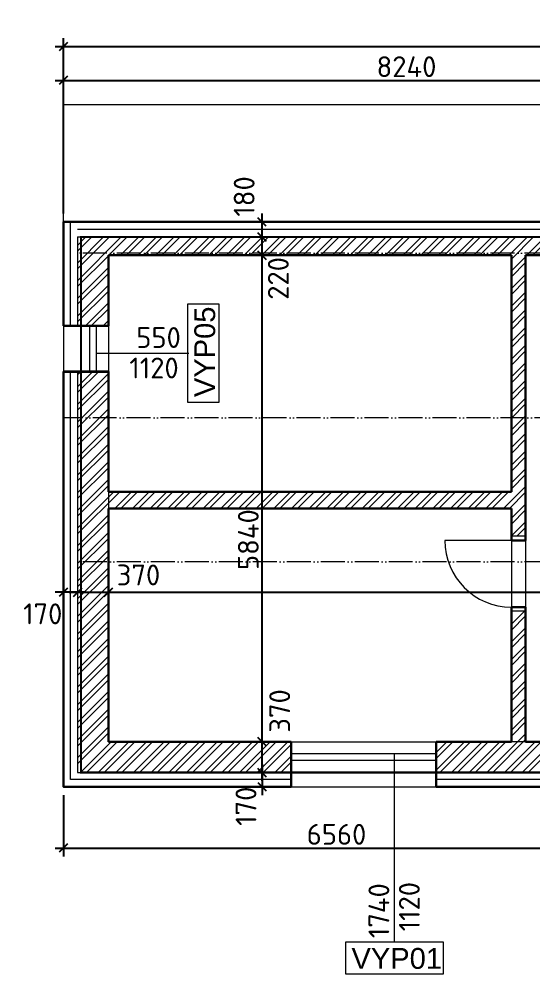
# Model space of a CAD drawing. Header units: millimetres. Extents: x 30012 to 281006, y -63657 to 130824.
# Drawn here: x 48023 to 54205, y -33419 to -21956 of the extents above; entities that cross this region are included whole.
import ezdxf

# ---------------------------------------------------------------- set-up
doc = ezdxf.new("R2010")
doc.units = ezdxf.units.MM
doc.linetypes.add('ACAD_ISO04W100', pattern=[30, 24, -3, 0, -3])
doc.linetypes.add('ACAD_ISO05W100', pattern=[34, 24, -3, 0.5, -3, 0.5, -3])
doc.layers.add('hranice', color=7, linetype='Continuous', true_color=0xf2370d)
for name, color, linetype, lineweight in [('koty', 3, 'Continuous', 9), ('popisy', 2, 'Continuous', 15), ('tenka', 6, 'Continuous', 15), ('tlusta', 1, 'Continuous', 30)]:
    doc.layers.add(name, color=color, linetype=linetype, lineweight=lineweight)
doc.layers.add('srafy', color=7, linetype='Continuous', lineweight=9, true_color=0x8c8c8c)
doc.styles.add('ISOCPEUR', font='isocpeur.ttf')
doc.styles.get("Standard").update_dxf_attribs({"font": 'arial.ttf'})
doc.linetypes.add('BATTING', pattern='A,0.00254,-2.54,[134,ltypeshp.shx,S=2.54,R=0,X=-2.54,Y=0],-5.08,[134,ltypeshp.shx,S=2.54,R=180,X=2.54,Y=0],-2.54', length=10.16254)
doc.dimstyles.new('Mirek 100', dxfattribs={"dimtxt": 250, "dimasz": 100, "dimexe": 100, "dimexo": 100, "dimgap": 40, "dimtad": 1, "dimdec": 0, "dimdsep": 32, "dimtxsty": 'ISOCPEUR', "dimblk": 'OBLIQUE', "dimcen": 100, "dimdle": 100, "dimadec": 0, "dimazin": 0, "dimtfac": 1, "dimtdec": 0, "dimtmove": 2, "dimatfit": 3, "dimldrblk": 'OBLIQUE', "dimfxl": 1, "dimarcsym": 0})

# ---------------------------------------------------------------- blocks, each defined once
blk = doc.blocks.new('_Oblique')
at = {"color": 0, "linetype": 'ByBlock', "lineweight": -2}
blk.add_line((-0.5, -0.5), (0.5, 0.5), dxfattribs=at)
blk = doc.blocks.new('*D406')
at = {"layer": 'Defpoints', "color": 0, "transparency": 16777216}
for p in [(50941, -30631), (51069, -30631), (50941, -31001)]:
    blk.add_point(p, dxfattribs=at)
at = {"layer": 'koty', "color": 0, "lineweight": -2, "transparency": 16777216}
for p, q in [((50941, -31101), (50941, -30531)), ((50969, -30631), (50841, -30631)), ((51041, -31001), (51041, -31001))]:
    blk.add_line(p, q, dxfattribs=at)
at = {"layer": 'koty', "color": 0, "lineweight": -2, "transparency": 16777216, "xscale": 100, "yscale": 100, "zscale": 100}
for p, rotation in [((50941, -30631), 90), ((50941, -31001), 270)]:
    blk.add_blockref('_Oblique', p, dxfattribs=dict(at, rotation=rotation))
at = {"layer": 'koty', "color": 0, "transparency": 16777216, "insert": (51153, -30262), "char_height": 250, "attachment_point": 5, "rotation": 90, "style": 'ISOCPEUR'}
blk.add_mtext('370', dxfattribs=at)
blk = doc.blocks.new('*D423')
at = {"layer": 'Defpoints', "color": 0, "transparency": 16777216}
for p in [(50657, -24791), (50941, -24791), (50941, -30631)]:
    blk.add_point(p, dxfattribs=at)
at = {"layer": 'koty', "color": 0, "lineweight": -2, "transparency": 16777216}
for p, q in [((50941, -30731), (50941, -24691)), ((50757, -24791), (51041, -24791)), ((51041, -30631), (51041, -30631))]:
    blk.add_line(p, q, dxfattribs=at)
at = {"layer": 'koty', "color": 0, "lineweight": -2, "transparency": 16777216, "xscale": 100, "yscale": 100, "zscale": 100}
for p, rotation in [((50941, -24791), 90), ((50941, -30631), 270)]:
    blk.add_blockref('_Oblique', p, dxfattribs=dict(at, rotation=rotation))
at = {"layer": 'koty', "color": 0, "transparency": 16777216, "insert": (50776, -28205), "char_height": 250, "attachment_point": 5, "rotation": 90, "style": 'ISOCPEUR'}
blk.add_mtext('5840', dxfattribs=at)
blk = doc.blocks.new('*D433')
at = {"layer": 'Defpoints', "color": 0, "transparency": 16777216}
for p in [(48555, -31171), (55115, -31541), (55115, -31908)]:
    blk.add_point(p, dxfattribs=at)
at = {"layer": 'koty', "color": 0, "lineweight": -2, "transparency": 16777216}
for p, q in [((48555, -31271), (48555, -32008)), ((55115, -31641), (55115, -32008)), ((48455, -31908), (55215, -31908))]:
    blk.add_line(p, q, dxfattribs=at)
at = {"layer": 'koty', "color": 0, "lineweight": -2, "transparency": 16777216, "xscale": 100, "yscale": 100, "zscale": 100, "rotation": 180}
blk.add_blockref('_Oblique', (48555, -31908), dxfattribs=at)
at = {"layer": 'koty', "color": 0, "lineweight": -2, "transparency": 16777216, "xscale": 100, "yscale": 100, "zscale": 100}
blk.add_blockref('_Oblique', (55115, -31908), dxfattribs=at)
at = {"layer": 'koty', "color": 0, "transparency": 16777216, "insert": (51835, -31743), "char_height": 250, "attachment_point": 5, "style": 'ISOCPEUR'}
blk.add_mtext('6560', dxfattribs=at)
blk = doc.blocks.new('*D438')
at = {"layer": 'Defpoints', "color": 0, "transparency": 16777216}
for p in [(48725, -28837), (49095, -28837), (49095, -28837)]:
    blk.add_point(p, dxfattribs=at)
at = {"layer": 'koty', "color": 0, "lineweight": -2, "transparency": 16777216}
blk.add_line((48625, -28837), (49195, -28837), dxfattribs=at)
at = {"layer": 'koty', "color": 0, "lineweight": -2, "transparency": 16777216, "xscale": 100, "yscale": 100, "zscale": 100, "rotation": 180}
blk.add_blockref('_Oblique', (48725, -28837), dxfattribs=at)
at = {"layer": 'koty', "color": 0, "lineweight": -2, "transparency": 16777216, "xscale": 100, "yscale": 100, "zscale": 100}
blk.add_blockref('_Oblique', (49095, -28837), dxfattribs=at)
at = {"layer": 'koty', "color": 0, "transparency": 16777216, "insert": (49457, -28629), "char_height": 250, "attachment_point": 5, "style": 'ISOCPEUR'}
blk.add_mtext('370', dxfattribs=at)
blk = doc.blocks.new('*D499')
at = {"layer": 'Defpoints', "color": 0, "transparency": 16777216}
for p in [(63395, -28837), (49095, -29008), (63395, -29008)]:
    blk.add_point(p, dxfattribs=at)
at = {"layer": 'koty', "color": 0, "lineweight": -2, "transparency": 16777216}
for p, q in [((49095, -28908), (49095, -28737)), ((63395, -28908), (63395, -28737)), ((48995, -28837), (63495, -28837))]:
    blk.add_line(p, q, dxfattribs=at)
at = {"layer": 'koty', "color": 0, "lineweight": -2, "transparency": 16777216, "xscale": 100, "yscale": 100, "zscale": 100, "rotation": 180}
blk.add_blockref('_Oblique', (49095, -28837), dxfattribs=at)
at = {"layer": 'koty', "color": 0, "lineweight": -2, "transparency": 16777216, "xscale": 100, "yscale": 100, "zscale": 100}
blk.add_blockref('_Oblique', (63395, -28837), dxfattribs=at)
at = {"layer": 'koty', "color": 0, "transparency": 16777216, "insert": (56245, -28672), "char_height": 250, "attachment_point": 5, "style": 'ISOCPEUR'}
blk.add_mtext('14300', dxfattribs=at)
blk = doc.blocks.new('*D509')
at = {"layer": 'Defpoints', "color": 0, "transparency": 16777216}
for p in [(50941, -31001), (50941, -31171), (50941, -31171)]:
    blk.add_point(p, dxfattribs=at)
at = {"layer": 'koty', "color": 0, "lineweight": -2, "transparency": 16777216}
for p, q in [((50941, -30901), (50941, -31271)), ((51041, -31001), (51041, -31001)), ((51041, -31171), (51041, -31171))]:
    blk.add_line(p, q, dxfattribs=at)
at = {"layer": 'koty', "color": 0, "lineweight": -2, "transparency": 16777216, "xscale": 100, "yscale": 100, "zscale": 100}
for p, rotation in [((50941, -31001), 90), ((50941, -31171), 270)]:
    blk.add_blockref('_Oblique', p, dxfattribs=dict(at, rotation=rotation))
at = {"layer": 'koty', "color": 0, "transparency": 16777216, "insert": (50748, -31406), "char_height": 250, "attachment_point": 5, "rotation": 90, "style": 'ISOCPEUR'}
blk.add_mtext('170', dxfattribs=at)
blk = doc.blocks.new('*D510')
at = {"layer": 'Defpoints', "color": 0, "transparency": 16777216}
for p in [(50941, -24571), (50941, -24571), (50941, -24791)]:
    blk.add_point(p, dxfattribs=at)
at = {"layer": 'koty', "color": 0, "lineweight": -2, "transparency": 16777216}
blk.add_line((50941, -24891), (50941, -24471), dxfattribs=at)
at = {"layer": 'koty', "color": 0, "lineweight": -2, "transparency": 16777216, "xscale": 100, "yscale": 100, "zscale": 100}
for p, rotation in [((50941, -24571), 90), ((50941, -24791), 270)]:
    blk.add_blockref('_Oblique', p, dxfattribs=dict(at, rotation=rotation))
at = {"layer": 'koty', "color": 0, "transparency": 16777216, "insert": (51136, -25069), "char_height": 250, "attachment_point": 5, "rotation": 90, "style": 'ISOCPEUR'}
blk.add_mtext('220', dxfattribs=at)
blk = doc.blocks.new('*D511')
at = {"layer": 'Defpoints', "color": 0, "transparency": 16777216}
for p in [(50941, -24391), (50980, -24391), (50941, -24571)]:
    blk.add_point(p, dxfattribs=at)
at = {"layer": 'koty', "color": 0, "lineweight": -2, "transparency": 16777216}
for p, q in [((50941, -24671), (50941, -24291)), ((50880, -24391), (50841, -24391)), ((51041, -24571), (51041, -24571))]:
    blk.add_line(p, q, dxfattribs=at)
at = {"layer": 'koty', "color": 0, "lineweight": -2, "transparency": 16777216, "xscale": 100, "yscale": 100, "zscale": 100}
for p, rotation in [((50941, -24391), 90), ((50941, -24571), 270)]:
    blk.add_blockref('_Oblique', p, dxfattribs=dict(at, rotation=rotation))
at = {"layer": 'koty', "color": 0, "transparency": 16777216, "insert": (50726, -24085), "char_height": 250, "attachment_point": 5, "rotation": 90, "style": 'ISOCPEUR'}
blk.add_mtext('180', dxfattribs=at)
blk = doc.blocks.new('*D513')
at = {"layer": 'Defpoints', "color": 0, "transparency": 16777216}
for p in [(48555, -28837), (48555, -28837), (48725, -28837)]:
    blk.add_point(p, dxfattribs=at)
at = {"layer": 'koty', "color": 0, "lineweight": -2, "transparency": 16777216}
blk.add_line((48825, -28837), (48455, -28837), dxfattribs=at)
at = {"layer": 'koty', "color": 0, "lineweight": -2, "transparency": 16777216, "xscale": 100, "yscale": 100, "zscale": 100, "rotation": 180}
blk.add_blockref('_Oblique', (48555, -28837), dxfattribs=at)
at = {"layer": 'koty', "color": 0, "lineweight": -2, "transparency": 16777216, "xscale": 100, "yscale": 100, "zscale": 100}
blk.add_blockref('_Oblique', (48725, -28837), dxfattribs=at)
at = {"layer": 'koty', "color": 0, "transparency": 16777216, "insert": (48307, -29096), "char_height": 250, "attachment_point": 5, "style": 'ISOCPEUR'}
blk.add_mtext('170', dxfattribs=at)
blk = doc.blocks.new('*D519')
at = {"layer": 'Defpoints', "color": 0, "transparency": 16777216}
for p in [(56795, -22692), (56795, -22981), (48555, -24391)]:
    blk.add_point(p, dxfattribs=at)
at = {"layer": 'koty', "color": 0, "lineweight": -2, "transparency": 16777216}
for p, q in [((48455, -22692), (56895, -22692)), ((48555, -24291), (48555, -22592)), ((56795, -22881), (56795, -22592))]:
    blk.add_line(p, q, dxfattribs=at)
at = {"layer": 'koty', "color": 0, "lineweight": -2, "transparency": 16777216, "xscale": 100, "yscale": 100, "zscale": 100, "rotation": 180}
blk.add_blockref('_Oblique', (48555, -22692), dxfattribs=at)
at = {"layer": 'koty', "color": 0, "lineweight": -2, "transparency": 16777216, "xscale": 100, "yscale": 100, "zscale": 100}
blk.add_blockref('_Oblique', (56795, -22692), dxfattribs=at)
at = {"layer": 'koty', "color": 0, "transparency": 16777216, "insert": (52675, -22527), "char_height": 250, "attachment_point": 5, "style": 'ISOCPEUR'}
blk.add_mtext('8240', dxfattribs=at)
blk = doc.blocks.new('*D526')
at = {"layer": 'Defpoints', "color": 0, "transparency": 16777216}
for p in [(64035, -22285), (48555, -22692), (64035, -22792)]:
    blk.add_point(p, dxfattribs=at)
at = {"layer": 'koty', "color": 0, "lineweight": -2, "transparency": 16777216}
for p, q in [((48555, -22592), (48555, -22185)), ((64035, -22692), (64035, -22185)), ((48455, -22285), (64135, -22285))]:
    blk.add_line(p, q, dxfattribs=at)
at = {"layer": 'koty', "color": 0, "lineweight": -2, "transparency": 16777216, "xscale": 100, "yscale": 100, "zscale": 100, "rotation": 180}
blk.add_blockref('_Oblique', (48555, -22285), dxfattribs=at)
at = {"layer": 'koty', "color": 0, "lineweight": -2, "transparency": 16777216, "xscale": 100, "yscale": 100, "zscale": 100}
blk.add_blockref('_Oblique', (64035, -22285), dxfattribs=at)
at = {"layer": 'koty', "color": 0, "transparency": 16777216, "insert": (56295, -22120), "char_height": 250, "attachment_point": 5, "style": 'ISOCPEUR'}
blk.add_mtext('15480', dxfattribs=at)

msp = doc.modelspace()

# ---------------------------------------------------------------- hatches: boundary and pattern name
at = {"layer": 'srafy', "transparency": 33554687}
h = msp.add_hatch(dxfattribs=at)
h.set_pattern_fill('ZDIVO-OBECNE', color=256, scale=50)
h.set_pattern_definition([(45, (0, 0), (-106.06602, 106.06602), []), (45, (70.71, 0), (-106.06602, 106.06602), [])])
h.paths.add_polyline_path([(49095.3, -24791.1), (53935.3, -24791.1), (53935.3, -25211.1), (54105.3, -25211.1), (54105.3, -24791.1), (55435.3, -24791.1), (55435.3, -25211.1), (55635.3, -25211.1), (55635.3, -24791.1), (57025.3, -24791.1), (57025.3, -25211.1), (57195.3, -25211.1), (57195.3, -23731.1), (56975.3, -23731.1), (56975.3, -24571.1), (48725.3, -24571.1), (48725.3, -25211.1), (49095.3, -25211.1)])
h.paths.add_polyline_path([(49095.3, -25211.1), (48725.3, -25211.1), (48725.3, -25639), (49095.3, -25639)])
h.paths.add_polyline_path([(49095.3, -26189), (48725.3, -26189), (48725.3, -26842.3), (49095.3, -26842.3)])
h.paths.add_polyline_path([(49095.3, -26842.3), (48725.3, -26842.3), (48725.3, -28473.5), (49095.3, -28473.5), (49095.3, -27831.1), (49095.3, -27631.1)])
h.paths.add_polyline_path([(49095.3, -28473.5), (48725.3, -28473.5), (48725.3, -31001.1), (51290.3, -31001.1), (51290.3, -30631.1), (49095.3, -30631.1)])
h.paths.add_polyline_path([(54105.3, -26842.3), (53935.3, -26842.3), (53935.3, -27631.1), (49095.3, -27631.1), (49095.3, -27831.1), (53935.3, -27831.1), (53935.3, -28164.8), (54105.3, -28164.8)])
h.paths.add_polyline_path([(54105.3, -25211.1), (53935.3, -25211.1), (53935.3, -26842.3), (54105.3, -26842.3)])
h.paths.add_polyline_path([(54105.3, -29064.8), (53935.3, -29064.8), (53935.3, -30631.1), (54105.3, -30631.1)], flags=17)
h.paths.add_polyline_path([(55605.3, -28473.5), (55435.3, -28473.5), (55435.3, -29652.9), (55435.3, -30631.1), (54105.3, -30631.1), (53935.3, -30631.1), (53030.3, -30631.1), (53030.3, -31001.1), (55285.3, -31001.1), (55285.3, -31371.1), (56625.3, -31371.1), (56625.3, -31001.1), (55605.3, -31001.1)])
h.paths.add_polyline_path([(56668.2, -28071.1), (56668.2, -27971.1), (55535.3, -27971.1), (55435.3, -27971.1), (55435.3, -28473.5), (55605.3, -28473.5), (55605.3, -28171.1), (56668.2, -28171.1)])
h.paths.add_polyline_path([(59115.2, -28071.1), (59115.2, -27971.1), (57568.2, -27971.1), (57568.2, -28071.1), (57568.2, -28171.1), (58805.3, -28171.1), (58805.3, -28473.5), (59085.3, -28473.5), (59085.3, -28171.1), (59115.2, -28171.1)])
h.paths.add_polyline_path([(59085.3, -28473.5), (58805.3, -28473.5), (58805.3, -31001.1), (57785.3, -31001.1), (57785.3, -31371.1), (59085.3, -31371.1), (59085.3, -31001.1), (60735.3, -31001.1), (60735.3, -30631.1), (59085.3, -30631.1)])
h.paths.add_polyline_path([(63765.3, -28473.5), (62498.6, -28473.5), (62498.6, -28511.1), (63395.3, -28511.1), (63395.3, -30631.1), (61935.3, -30631.1), (61935.3, -31001.1), (63765.3, -31001.1)])
h.paths.add_polyline_path([(63765.3, -26842.3), (63395.3, -26842.3), (63395.3, -28331.1), (62498.6, -28331.1), (62498.6, -28473.5), (63765.3, -28473.5)])
h.paths.add_polyline_path([(61598.6, -28331.1), (60265.3, -28331.1), (60265.3, -26842.3), (60045.3, -26842.3), (60045.3, -27971.1), (60015.2, -27971.1), (60015.2, -28071.1), (60015.2, -28171.1), (60045.3, -28171.1), (60045.3, -28473.5), (61598.6, -28473.5)])
h.paths.add_polyline_path([(60265.3, -25211.1), (60045.3, -25211.1), (60045.3, -26842.3), (60265.3, -26842.3)])
h.paths.add_polyline_path([(63765.3, -26571.1), (63395.3, -26571.1), (63395.3, -26842.3), (63765.3, -26842.3)])
h.paths.add_polyline_path([(63765.3, -25211.1), (63395.3, -25211.1), (63395.3, -25411.1), (63765.3, -25411.1)])
h.paths.add_polyline_path([(63395.3, -24571.1), (60265.3, -24571.1), (60265.3, -23731.1), (60045.3, -23731.1), (60045.3, -25211.1), (60265.3, -25211.1), (60265.3, -24791.1), (63395.3, -24791.1)])
h.paths.add_polyline_path([(63765.3, -24571.1), (63395.3, -24571.1), (63395.3, -24791.1), (63395.3, -25211.1), (63765.3, -25211.1)])
h.paths.add_polyline_path([(60265.3, -23151.1), (56975.3, -23151.1), (56975.3, -23731.1), (57195.3, -23731.1), (57195.3, -23371.1), (58805.3, -23371.1), (58805.3, -23731.1), (59025.3, -23731.1), (59025.3, -23371.1), (60045.3, -23371.1), (60045.3, -23731.1), (60265.3, -23731.1)])
h.paths.add_polyline_path([(55635.3, -25211.1), (55435.3, -25211.1), (55435.3, -26842.3), (59025.3, -26842.3), (59025.3, -25211.1), (58805.3, -25211.1), (58805.3, -26791.1), (57195.3, -26791.1), (57195.3, -25211.1), (57025.3, -25211.1), (57025.3, -25603.4), (57025.3, -26791.1), (56307.6, -26791.1), (56307.6, -25967.5), (55635.3, -25967.5)])
h.paths.add_polyline_path([(55587.4, -26148), (56113.9, -26148), (56113.9, -26692.4), (55587.4, -26692.4)], flags=16)
h.paths.add_polyline_path([(55535.3, -26891.1), (55855.3, -26891.1), (56307.6, -26891.1), (58805.3, -26891.1), (58805.3, -27031), (59025.3, -27031), (59025.3, -26891.1), (59025.3, -26842.3), (55435.3, -26842.3), (55435.3, -27071.1), (55535.3, -27071.1)])

# ---------------------------------------------------------------- linework, layer by layer
at = {"layer": 'hranice', "color": 80, "linetype": 'ACAD_ISO04W100', "ltscale": 20, "true_color": 0x47ff0a, "transparency": 33554687, "const_width": 25}
msp.add_lwpolyline([(48765.3, -24571.1), (56975.3, -24571.1), (56975.3, -23151.1), (60265.3, -23151.1), (60265.3, -24571.1), (63765.3, -24571.1), (63765.3, -31001.1), (59085.3, -31001.1), (59085.3, -31371.1), (55285.3, -31371.1), (55285.3, -31001.1), (48765.3, -31001.1)], close=True, dxfattribs=at)
at = {"layer": 'popisy', "transparency": 33554687}
for points in [[(50427.5, -25378.7), (50046.8, -25378.7), (50046.8, -26554.6), (50427.5, -26554.6), (50427.5, -25378.7)], [(48950.3, -25966.7), (50062.6, -25966.7)], [(52531.9, -33037.9), (52531.9, -30771.1)], [(51943.9, -33037.9), (51943.9, -33418.7), (53119.8, -33418.7), (53119.8, -33037.9), (51943.9, -33037.9)]]:
    msp.add_lwpolyline(points, dxfattribs=at)
at = {"layer": 'srafy', "color": 2, "linetype": 'BATTING', "ltscale": 8, "true_color": 0xf5f906, "transparency": 33554687}
msp.add_line((48725.3, -24476.1), (56880.3, -24476.1), dxfattribs=at)
at = {"layer": 'srafy', "color": 20, "linetype": 'BATTING', "ltscale": 8, "true_color": 0xe74c18, "transparency": 33554687}
for points in [[(48640.3, -25639), (48640.3, -24391.1)], [(51290.3, -31086.1), (48640.3, -31086.1), (48640.3, -26185.7)], [(56625.3, -31456.1), (55200.3, -31456.1), (55200.3, -31086.1), (53030.3, -31086.1)]]:
    msp.add_lwpolyline(points, dxfattribs=at)
at = {"layer": 'tenka', "transparency": 33554687}
msp.add_line((48725.3, -24571.1), (56975.3, -24571.1), dxfattribs=at)
at = {"layer": 'tenka', "linetype": 'ACAD_ISO05W100', "ltscale": 12, "transparency": 33554687}
for p, q in [((63765.3, -24764.6), (48725.3, -24764.6)), ((63765.3, -28473.5), (48725.3, -28473.5))]:
    msp.add_line(p, q, dxfattribs=at)
at = {"layer": 'tenka', "transparency": 33554687}
for points in [[(48555.3, -24391.1), (48555.3, -22981.1), (63935.3, -22981.1), (63935.3, -24571.1)], [(48725.3, -24391.1), (48555.3, -24391.1)], [(48725.3, -24571.1), (48725.3, -24571.1), (48725.3, -25639)], [(48555.3, -25635.7), (48555.3, -26182.4)], [(48870.3, -25639), (48870.3, -26185.7)], [(48950.3, -25639), (48950.3, -26185.7)], [(49095.3, -25639), (49095.3, -26185.7)], [(48725.3, -26185.7), (48725.3, -31001.1)], [(49095.3, -27631.1), (49095.3, -27831.1)], [(54105.3, -28164.8), (53935.3, -28164.8)], [(53935.3, -28214.8), (53135.3, -28214.8)], [(53935.3, -28214.8), (53935.3, -29014.8)], [(54105.3, -28214.8), (54105.3, -29014.8)], [(54105.3, -29064.8), (53935.3, -29064.8)], [(51290.3, -30631.1), (53030.3, -30631.1)], [(54105.3, -30631.1), (53935.3, -30631.1)], [(51290.3, -30771.1), (53030.3, -30771.1)], [(51290.3, -30851.1), (53030.3, -30851.1)], [(48725.3, -31001.1), (51290.3, -31001.1)], [(53030.3, -31001.1), (55285.3, -31001.1), (55285.3, -31371.1), (56625.3, -31371.1)], [(51290.3, -31171.1), (53030.3, -31171.1)]]:
    msp.add_lwpolyline(points, dxfattribs=at)
at = {"layer": 'tenka', "linetype": 'ACAD_ISO05W100', "ltscale": 12, "transparency": 33554687}
msp.add_lwpolyline([(63882.8, -26741.1), (48555.3, -26741.1)], dxfattribs=at)
at = {"layer": 'tenka', "transparency": 33554687}
msp.add_arc((53935.3, -28214.8), 800, 180, 270, dxfattribs=at)
at = {"layer": 'tlusta', "transparency": 33554687}
for p, q in [((49095.3, -24791.1), (53935.3, -24791.1)), ((49095.3, -24791.1), (49095.3, -25639)), ((53935.3, -24791.1), (53935.3, -27631.1)), ((54105.3, -24791.1), (54105.3, -28214.8)), ((54105.3, -24791.1), (55435.3, -24791.1)), ((49095.3, -26185.7), (49095.3, -27631.1)), ((49095.3, -27631.1), (53935.3, -27631.1)), ((49095.3, -27831.1), (49095.3, -30631.1)), ((49095.3, -27831.1), (53935.3, -27831.1)), ((53935.3, -27831.1), (53935.3, -28214.8)), ((53935.3, -29014.8), (53935.3, -30631.1)), ((54105.3, -29014.8), (54105.3, -30631.1)), ((49095.3, -30631.1), (51290.3, -30631.1)), ((53030.3, -30631.1), (53935.3, -30631.1)), ((54105.3, -30631.1), (55435.3, -30631.1))]:
    msp.add_line(p, q, dxfattribs=at)
for points in [[(48555.3, -25639), (48555.3, -24391.1), (56795.3, -24391.1), (56795.3, -22981.1), (60445.3, -22981.1), (60445.3, -24391.1), (63935.3, -24391.1), (63935.3, -25411.1)], [(49095.3, -25639), (48555.3, -25639)], [(49095.3, -26185.7), (48555.3, -26185.7)], [(51290.3, -31171.1), (48555.3, -31171.1), (48555.3, -26185.7)], [(49095.3, -26189), (48555.3, -26189)], [(54105.3, -28214.8), (54105.3, -28164.8)], [(54105.3, -28214.8), (53935.3, -28214.8)], [(54105.3, -29014.8), (53935.3, -29014.8)], [(54105.3, -29064.8), (54105.3, -29014.8)], [(51290.3, -30631.1), (51290.3, -31171.1)], [(53030.3, -30631.1), (53030.3, -31171.1)], [(56625.3, -31541.1), (55115.3, -31541.1), (55115.3, -31171.1), (53030.3, -31171.1)]]:
    msp.add_lwpolyline(points, dxfattribs=at)

# ---------------------------------------------------------------- texts
at = {"layer": 'popisy', "transparency": 33554687}
msp.add_text('VYP05', height=250, rotation=90, dxfattribs=at).set_placement((50377.4, -26493.9))
at = {"layer": 'popisy', "transparency": 33554687, "style": 'ISOCPEUR'}
for s, p in [('550', (49430.5, -25903.6)), ('1120', (49347.3, -26269.1))]:
    msp.add_text(s, height=250, dxfattribs=at).set_placement(p)
for s, p in [('1740', (52468.7, -32989.3)), ('1120', (52834.3, -32907.3))]:
    msp.add_text(s, height=250, rotation=90, dxfattribs=at).set_placement(p)
at = {"layer": 'popisy', "transparency": 33554687}
msp.add_text('VYP01', height=250, dxfattribs=at).set_placement((52014.7, -33357.7))

# ---------------------------------------------------------------- dimensions: what is measured, and where the dimension line sits
at = {"layer": 'koty', "transparency": 33554687}
for base, p1, p2, picture, middle in [((64035.3, -22284.7), (48555.3, -22691.8), (64035.3, -22791.8), '*D526', (56295.3, -22119.7)), ((56795.3, -22691.8), (48555.3, -24391.1), (56795.3, -22981.1), '*D519', (52675.3, -22526.8)), ((63395.3, -28836.8), (49095.3, -29007.8), (63395.3, -29007.8), '*D499', (56245.3, -28671.8)), ((55115.3, -31908.3), (48555.3, -31171.1), (55115.3, -31541.1), '*D433', (51835.3, -31743.3))]:
    dim = msp.add_linear_dim(base=base, p1=p1, p2=p2, dimstyle='Mirek 100', dxfattribs=at)
    dim.commit()
    dim.dimension.update_dxf_attribs({"geometry": picture, "text_midpoint": middle})
for base, p1, p2, picture, middle in [((50940.8, -24391.1), (50940.8, -24571.1), (50979.8, -24391.1), '*D511', (50725.8, -24084.7)), ((50940.8, -24571.1), (50940.8, -24791.1), (50940.8, -24571.1), '*D510', (51136.4, -25069.4)), ((50940.8, -24791.1), (50940.8, -30631.1), (50656.7, -24791.1), '*D423', (50775.8, -28205.1)), ((50940.8, -30631.1), (50940.8, -31001.1), (51068.6, -30631.1), '*D406', (51153.5, -30262.1)), ((50940.8, -31171.1), (50940.8, -31001.1), (50940.8, -31171.1), '*D509', (50747.6, -31405.8))]:
    dim = msp.add_linear_dim(base=base, p1=p1, p2=p2, angle=90, dimstyle='Mirek 100', dxfattribs=at)
    dim.commit()
    dim.dimension.update_dxf_attribs({"geometry": picture, "text_midpoint": middle, "dimtype": 160})
for base, p2, picture, middle in [((49095.3, -28836.8), (49095.3, -28836.8), '*D438', (49457.2, -28629)), ((48555.3, -28836.8), (48555.3, -28836.8), '*D513', (48307.2, -29095.7))]:
    dim = msp.add_linear_dim(base=base, p1=(48725.3, -28836.8), p2=p2, dimstyle='Mirek 100', dxfattribs=at)
    dim.commit()
    dim.dimension.update_dxf_attribs({"geometry": picture, "text_midpoint": middle, "dimtype": 160})

doc.saveas('drawing.dxf')
